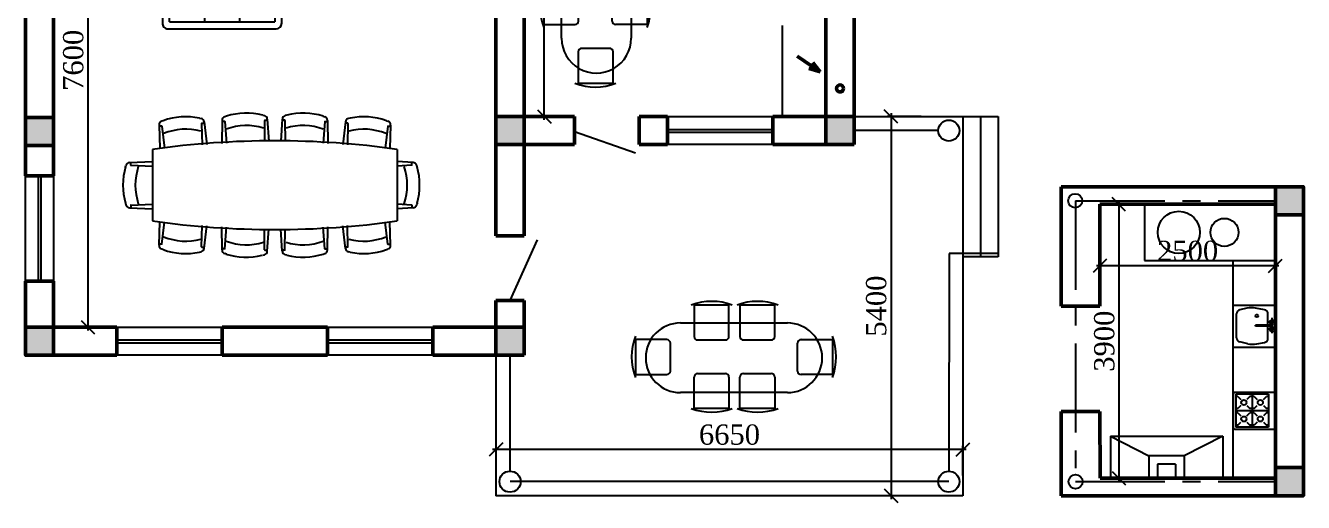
# Model space of a CAD drawing. Header units: inches. Extents: x 2870606 to 3671143, y -733551 to -473558.
# Drawn here: x 2870606 to 2888806, y -496153 to -489362 of the extents above; entities that cross this region are included whole.
import ezdxf

# ---------------------------------------------------------------- set-up
doc = ezdxf.new("R2010")
doc.units = ezdxf.units.IN
doc.header["$MEASUREMENT"] = 0
doc.linetypes.add('CENTERX2', pattern=[101.6, 63.5, -12.7, 12.7, -12.7])
doc.layers.add('Furniture', color=43, linetype='Continuous')
doc.styles.add('J~stule', font='dutch.ttf')
doc.linetypes.add('FENCELINE1', pattern='A,0.25,-0.1,[133,ltypeshp.shx,S=0.1,R=0,X=-0.1,Y=0],-0.1,1', length=1.45)
doc.dimstyles.new('J~style', dxfattribs={"dimscale": 100, "dimtxt": 2.5, "dimasz": 2, "dimexe": 0.55, "dimexo": 0.725, "dimtad": 1, "dimdec": 0, "dimdsep": 46, "dimtxsty": 'J~stule', "dimblk": 'OBLIQUE', "dimcen": 2, "dimdle": 0.5, "dimadec": 0, "dimazin": 0, "dimtfac": 1, "dimtdec": 0, "dimtmove": 0, "dimatfit": 3, "dimfxl": 1, "dimarcsym": 0})

# ---------------------------------------------------------------- blocks, each defined once
blk = doc.blocks.new('_Oblique')
at = {"color": 0, "linetype": 'ByBlock', "lineweight": -2}
blk.add_line((-0.5, -0.5), (0.5, 0.5), dxfattribs=at)
blk = doc.blocks.new('*D1018')
at = {"color": 0, "lineweight": -2, "transparency": 16777216}
for p, q in [((2877775, -485907), (2878047, -485907)), ((2877994, -490705), (2877994, -485859)), ((2877775, -490657), (2878047, -490657))]:
    blk.add_line(p, q, dxfattribs=at)
at = {"layer": 'Defpoints', "color": 0, "lineweight": 35, "transparency": 16777216}
for p in [(2877706, -485907), (2877994, -485907), (2877706, -490657)]:
    blk.add_point(p, dxfattribs=at)
at = {"color": 0, "lineweight": -2, "transparency": 16777216, "xscale": 192, "yscale": 192, "zscale": 192}
for p, rotation in [((2877994, -485907), 90), ((2877994, -490657), 270)]:
    blk.add_blockref('_Oblique', p, dxfattribs=dict(at, rotation=rotation))
at = {"color": 0, "transparency": 16777216, "insert": (2877784, -487300), "char_height": 288, "attachment_point": 5, "rotation": 90, "style": 'J~stule'}
blk.add_mtext('4750', dxfattribs=at)
blk = doc.blocks.new('FJGHJ')
at = {"linetype": 'ByBlock'}
for p, q in [((-325939, -483028), (-325962, -483035)), ((-325422, -483012), (-325399, -483018)), ((-325078, -483012), (-325101, -483018)), ((-324560, -483028), (-324538, -483035)), ((-326898, -483154), (-326889, -483489)), ((-326860, -483168), (-326897, -483171)), ((-326839, -483092), (-326861, -483100)), ((-326859, -483169), (-326823, -483482)), ((-326323, -483056), (-326299, -483061)), ((-326292, -483130), (-326285, -483434)), ((-326291, -483128), (-326254, -483126)), ((-326256, -483109), (-326219, -483429)), ((-326000, -483088), (-326005, -483415)), ((-325964, -483103), (-326001, -483104)), ((-325962, -483104), (-325939, -483411)), ((-325395, -483087), (-325399, -483387)), ((-325393, -483086), (-325356, -483085)), ((-325357, -483068), (-325334, -483385)), ((-325143, -483068), (-325166, -483385)), ((-325107, -483086), (-325144, -483085)), ((-325105, -483087), (-325101, -483387)), ((-324538, -483104), (-324561, -483411)), ((-324536, -483103), (-324499, -483104)), ((-324499, -483088), (-324495, -483415)), ((-324244, -483109), (-324281, -483429)), ((-324209, -483128), (-324246, -483126)), ((-324208, -483130), (-324215, -483434)), ((-324177, -483056), (-324201, -483061)), ((-323641, -483169), (-323677, -483482)), ((-323661, -483092), (-323639, -483100)), ((-323640, -483168), (-323603, -483171)), ((-323602, -483154), (-323611, -483489)), ((-326994, -483500), (-326994, -484519)), ((-323506, -483500), (-323506, -484519)), ((-327378, -483751), (-327371, -483728)), ((-327320, -483688), (-326994, -483673)), ((-327303, -483724), (-327303, -483687)), ((-327302, -483726), (-326994, -483739)), ((-323280, -483688), (-323506, -483673)), ((-323298, -483726), (-323506, -483739)), ((-323297, -483724), (-323297, -483687)), ((-323222, -483751), (-323229, -483728)), ((-327378, -484268), (-327371, -484291)), ((-327303, -484295), (-327303, -484328)), ((-327302, -484293), (-326994, -484280)), ((-323298, -484293), (-323506, -484280)), ((-323297, -484295), (-323297, -484328)), ((-323222, -484268), (-323229, -484291)), ((-327320, -484331), (-326994, -484346)), ((-323280, -484331), (-323506, -484346)), ((-326898, -484865), (-326889, -484530)), ((-326859, -484850), (-326823, -484537)), ((-326292, -484889), (-326285, -484585)), ((-326256, -484910), (-326219, -484590)), ((-326000, -484931), (-326005, -484604)), ((-325962, -484914), (-325939, -484608)), ((-325395, -484932), (-325399, -484632)), ((-325357, -484951), (-325334, -484634)), ((-325143, -484951), (-325166, -484634)), ((-325105, -484932), (-325101, -484632)), ((-324538, -484914), (-324561, -484608)), ((-324499, -484931), (-324495, -484604)), ((-324244, -484910), (-324281, -484590)), ((-324208, -484889), (-324215, -484585)), ((-323641, -484850), (-323677, -484537)), ((-323602, -484865), (-323611, -484530)), ((-326860, -484851), (-326897, -484848)), ((-323640, -484851), (-323601, -484848)), ((-326839, -484927), (-326861, -484919)), ((-326323, -484963), (-326299, -484958)), ((-326291, -484891), (-326254, -484893)), ((-325964, -484916), (-326002, -484915)), ((-325939, -484991), (-325962, -484984)), ((-325422, -485007), (-325399, -485001)), ((-325393, -484933), (-325356, -484934)), ((-325107, -484933), (-325144, -484934)), ((-325078, -485007), (-325101, -485001)), ((-324560, -484991), (-324538, -484984)), ((-324536, -484916), (-324499, -484915)), ((-324209, -484891), (-324246, -484893)), ((-324177, -484963), (-324201, -484958)), ((-323661, -484927), (-323639, -484919))]:
    blk.add_line(p, q, dxfattribs=at)
for centre, radius, start, end in [((-325653, -483951), 967, 76.2046, 107.2551), ((-325413, -483072), 55.9, 4.2702, 75.3099), ((-325087, -483072), 55.9, 104.6901, 175.7298), ((-324847, -483951), 967, 72.7449, 103.7954), ((-326842, -483152), 55.9, 110.4098, 181.4495), ((-326860, -483169), 1.4, 6.5302, 93.9898), ((-326516, -484003), 967, 78.4646, 109.5151), ((-326311, -483115), 55.9, 6.5302, 77.5699), ((-326291, -483130), 1.4, 93.9898, 181.4495), ((-325945, -483088), 55.9, 108.1498, 179.1895), ((-325963, -483105), 1.4, 4.2702, 91.7299), ((-325651, -484001), 841, 73.3111, 110.1486), ((-325393, -483087), 1.4, 91.7299, 179.1895), ((-325107, -483087), 1.4, 0.8105, 88.2701), ((-324849, -484001), 841, 69.8514, 106.6889), ((-324555, -483088), 55.9, 0.8105, 71.8502), ((-324536, -483105), 1.4, 88.2701, 175.7298), ((-324189, -483115), 55.9, 102.4301, 173.4698), ((-324209, -483130), 1.4, 358.5505, 86.0102), ((-323984, -484003), 967, 70.4849, 101.5354), ((-323640, -483169), 1.4, 86.0102, 173.4698), ((-323658, -483152), 55.9, 358.5505, 69.5902), ((-325250, -495910), 12532, 82.0013, 97.9987), ((-325250, -495910), 12532, 82.0013, 97.9987), ((-326513, -484053), 841, 75.5711, 112.4086), ((-323987, -484053), 841, 67.5914, 104.4289), ((-326446, -484009), 967, 164.4748, 195.5252), ((-327317, -483744), 55.9, 92.5404, 163.5801), ((-327302, -483724), 1.4, 180, 267.4596), ((-326396, -484009), 841, 161.5812, 198.4188), ((-324204, -484009), 841, 341.5812, 18.4188), ((-323298, -483724), 1.4, 272.5404, 0), ((-323283, -483744), 55.9, 16.4199, 87.4596), ((-324154, -484009), 967, 344.4748, 15.5252), ((-327317, -484275), 55.9, 196.4199, 267.4596), ((-327302, -484295), 1.4, 92.5404, 180), ((-323298, -484295), 1.4, 0, 87.4596), ((-323283, -484275), 55.9, 272.5404, 343.5801), ((-325250, -472109), 12532, 262.0013, 277.9987), ((-326513, -483966), 841, 247.5914, 284.4289), ((-325651, -484018), 841, 249.8514, 286.6889), ((-324849, -484018), 841, 253.3111, 290.1486), ((-323987, -483966), 841, 255.5711, 292.4086), ((-326842, -484866), 55.9, 178.5505, 249.5902), ((-326860, -484849), 1.4, 266.0102, 353.4698), ((-326516, -484016), 967, 250.4849, 281.5354), ((-326311, -484903), 55.9, 282.4301, 353.4698), ((-326291, -484889), 1.4, 178.5505, 266.0102), ((-325945, -484931), 55.9, 180.8105, 251.8502), ((-325963, -484914), 1.4, 268.2701, 355.7298), ((-325662, -484068), 967, 252.7449, 283.7954), ((-325413, -484947), 55.9, 284.6901, 355.7298), ((-325393, -484932), 1.4, 180.8105, 268.2701), ((-325087, -484947), 55.9, 184.2702, 255.3099), ((-325107, -484932), 1.4, 271.7299, 359.1895), ((-324847, -484068), 967, 256.2046, 287.2551), ((-324536, -484914), 1.4, 184.2702, 271.7299), ((-324555, -484931), 55.9, 288.1498, 359.1895), ((-324189, -484903), 55.9, 186.5302, 257.5699), ((-324209, -484889), 1.4, 273.9898, 1.4495), ((-323984, -484016), 967, 258.4646, 289.5151), ((-323640, -484849), 1.4, 186.5302, 273.9898), ((-323658, -484866), 55.9, 290.4098, 1.4495)]:
    blk.add_arc(centre, radius, start, end, dxfattribs=at)
blk = doc.blocks.new('Stol_6stula_1')
for p, q in [((-634, 312), (-634, 808)), ((-634, 808), (-83, 808)), ((-83, 808), (-83, 312)), ((90, 312), (90, 808)), ((90, 808), (642, 808)), ((642, 808), (642, 312)), ((-834, 558), (857, 558)), ((-1547, 271), (-1051, 271)), ((-1547, -280), (-1547, 271)), ((-995, 216), (-995, -225)), ((-138, 257), (-579, 257)), ((586, 257), (145, 257)), ((1018, 216), (1018, -225)), ((1569, 271), (1073, 271)), ((1569, -280), (1569, 271)), ((-1051, -280), (-1547, -280)), ((-634, -330), (-634, -826)), ((-138, -275), (-579, -275)), ((-83, -826), (-83, -330)), ((90, -330), (90, -826)), ((586, -275), (145, -275)), ((642, -826), (642, -330)), ((1073, -280), (1569, -280)), ((857, -544), (-834, -544)), ((-634, -826), (-83, -826)), ((90, -826), (642, -826))]:
    blk.add_line(p, q)
at = {"ltscale": 4000}
for centre, radius, start, end in [((-362, -43), 911, 69.0974, 110.9026), ((362, -43), 911, 69.0974, 110.9026), ((-834, 7), 551, 90, 270), ((857, 7), 551, 270, 90), ((-696, -8), 911, 159.0974, 200.9026), ((719, -8), 911, 339.0974, 20.9026), ((-362, 25), 911, 249.0974, 290.9026), ((362, 25), 911, 249.0974, 290.9026)]:
    blk.add_arc(centre, radius, start, end, dxfattribs=at)
for centre, start, end in [((-1051, 216), 360, 90), ((-579, 312), 180, 270), ((-138, 312), 270, 0), ((145, 312), 180, 270), ((586, 312), 270, 0), ((1073, 216), 90, 180), ((-1051, -225), 270, 360), ((-579, -330), 90, 180), ((-138, -330), 0, 90), ((145, -330), 90, 180), ((586, -330), 0, 90), ((1073, -225), 180, 270)]:
    blk.add_arc(centre, 55.1, start, end)
blk = doc.blocks.new('Divan_TOP_8')
for p, q in [((770, 0), (-770, 0)), ((-850, -80), (-850, -570)), ((750, -100), (-750, -100)), ((-750, -570), (-750, -100)), ((-250, -570), (-250, -100)), ((250, -570), (250, -100)), ((750, -100), (750, -570)), ((850, -570), (850, -80)), ((-780, -600), (-820, -600)), ((-750, -600), (-750, -570)), ((-700, -650), (-300, -650)), ((-250, -570), (-250, -600)), ((-250, -600), (-250, -570)), ((-250, -570), (-250, -600)), ((200, -650), (-200, -650)), ((250, -570), (250, -600)), ((250, -600), (250, -570)), ((250, -570), (250, -600)), ((250, -570), (250, -600)), ((250, -600), (250, -570)), ((250, -570), (250, -600)), ((700, -650), (300, -650)), ((750, -570), (750, -600)), ((780, -600), (820, -600))]:
    blk.add_line(p, q)
for centre, radius, start, end in [((-770, -80), 80, 90, 180), ((770, -80), 80, 0, 90), ((-820, -570), 30, 180, 270), ((-780, -570), 30, 270, 0), ((-700, -600), 50, 180, 270), ((-300, -600), 50, 270, 0), ((-200, -600), 50, 180, 270), ((200, -600), 50, 270, 0), ((300, -600), 50, 180, 270), ((700, -600), 50, 270, 0), ((780, -570), 30, 180, 270), ((820, -570), 30, 270, 0)]:
    blk.add_arc(centre, radius, start, end)
blk = doc.blocks.new('*D1011')
at = {"color": 0, "lineweight": -2, "transparency": 16777216}
for p, q in [((2884004, -495399), (2877258, -495399)), ((2877306, -495771), (2877306, -495346)), ((2883956, -495771), (2883956, -495346))]:
    blk.add_line(p, q, dxfattribs=at)
at = {"layer": 'Defpoints', "color": 0, "lineweight": 35, "transparency": 16777216}
for p in [(2877306, -495399), (2877306, -495841), (2883956, -495841)]:
    blk.add_point(p, dxfattribs=at)
at = {"color": 0, "lineweight": -2, "transparency": 16777216, "xscale": 192, "yscale": 192, "zscale": 192}
for p, rotation in [((2877306, -495399), 180.0000000133402), ((2883956, -495399), 1.334020893750676e-08)]:
    blk.add_blockref('_Oblique', p, dxfattribs=dict(at, rotation=rotation))
at = {"color": 0, "transparency": 16777216, "insert": (2880631, -495189), "char_height": 288, "attachment_point": 5, "rotation": 0, "style": 'J~stule'}
blk.add_mtext('6650', dxfattribs=at)
blk = doc.blocks.new('*D1019')
at = {"color": 0, "lineweight": -2, "transparency": 16777216}
for p, q in [((2883361, -490657), (2882879, -490657)), ((2882932, -490609), (2882932, -496105)), ((2883361, -496057), (2882879, -496057))]:
    blk.add_line(p, q, dxfattribs=at)
at = {"layer": 'Defpoints', "color": 0, "lineweight": 35, "transparency": 16777216}
for p in [(2883431, -490657), (2882932, -496057), (2883431, -496057)]:
    blk.add_point(p, dxfattribs=at)
at = {"color": 0, "lineweight": -2, "transparency": 16777216, "xscale": 192, "yscale": 192, "zscale": 192}
for p, rotation in [((2882932, -490657), 90), ((2882932, -496057), 270)]:
    blk.add_blockref('_Oblique', p, dxfattribs=dict(at, rotation=rotation))
at = {"color": 0, "transparency": 16777216, "insert": (2882722, -493357), "char_height": 288, "attachment_point": 5, "rotation": 90, "style": 'J~stule'}
blk.add_mtext('5400', dxfattribs=at)
blk = doc.blocks.new('*D1021')
at = {"color": 0, "lineweight": -2, "transparency": 16777216}
for p, q in [((2871627, -486057), (2871440, -486057)), ((2871492, -486009), (2871492, -493705)), ((2871623, -493657), (2871440, -493657))]:
    blk.add_line(p, q, dxfattribs=at)
at = {"layer": 'Defpoints', "color": 0, "lineweight": 35, "transparency": 16777216}
for p in [(2871696, -486057), (2871492, -493657), (2871692, -493657)]:
    blk.add_point(p, dxfattribs=at)
at = {"color": 0, "lineweight": -2, "transparency": 16777216, "xscale": 192, "yscale": 192, "zscale": 192}
for p, rotation in [((2871492, -486057), 90), ((2871492, -493657), 270)]:
    blk.add_blockref('_Oblique', p, dxfattribs=dict(at, rotation=rotation))
at = {"color": 0, "transparency": 16777216, "insert": (2871286, -489857), "char_height": 288, "attachment_point": 5, "rotation": 90, "style": 'J~stule'}
blk.add_mtext('7600', dxfattribs=at)
blk = doc.blocks.new('dty')
at = {"layer": 'Furniture'}
for p, q in [((384546, -559031), (384546, -559591)), ((385046, -559011), (384566, -559011)), ((385066, -559591), (385066, -559031)), ((384571, -559107), (384571, -559576)), ((384571, -559107), (385040, -559107)), ((384601, -559107), (384601, -559137)), ((384645, -559181), (384601, -559137)), ((384601, -559312), (384645, -559268)), ((384732, -559181), (384776, -559137)), ((384776, -559312), (384732, -559268)), ((384776, -559107), (384776, -559137)), ((384806, -559107), (384806, -559576)), ((384836, -559107), (384836, -559137)), ((384836, -559137), (384879, -559181)), ((384836, -559312), (384879, -559268)), ((384967, -559181), (385010, -559137)), ((384967, -559268), (385010, -559312)), ((385010, -559107), (385010, -559137)), ((385040, -559107), (385040, -559576)), ((384571, -559342), (385040, -559342)), ((384601, -559312), (384601, -559372)), ((384601, -559372), (384645, -559415)), ((384732, -559415), (384776, -559372)), ((384776, -559312), (384776, -559372)), ((384836, -559312), (384836, -559372)), ((384879, -559415), (384836, -559372)), ((384967, -559415), (385010, -559372)), ((385010, -559312), (385010, -559372)), ((384566, -559611), (385046, -559611)), ((384571, -559576), (385040, -559576)), ((384601, -559546), (384645, -559503)), ((384601, -559546), (384601, -559576)), ((384732, -559503), (384776, -559546)), ((384776, -559546), (384776, -559576)), ((384836, -559546), (384879, -559503)), ((384836, -559546), (384836, -559576)), ((385010, -559546), (384967, -559503)), ((385010, -559546), (385010, -559576))]:
    blk.add_line(p, q, dxfattribs=at)
for centre in [(384688, -559225), (384923, -559225), (384688, -559459), (384923, -559459)]:
    blk.add_circle(centre, 37.5, dxfattribs=at)
for centre, start, end in [((384566, -559031), 90, 180), ((385046, -559031), 0, 90), ((384566, -559591), 180, 270), ((385046, -559591), 270, 0)]:
    blk.add_arc(centre, 20, start, end, dxfattribs=at)
blk = doc.blocks.new('*D1022')
at = {"color": 0, "lineweight": -2, "transparency": 16777216}
for p, q in [((2886234, -491907), (2886124, -491907)), ((2886177, -491859), (2886177, -495855)), ((2886234, -495807), (2886124, -495807))]:
    blk.add_line(p, q, dxfattribs=at)
at = {"layer": 'Defpoints', "color": 0, "lineweight": 35, "transparency": 16777216}
for p in [(2886303, -491907), (2886177, -495807), (2886303, -495807)]:
    blk.add_point(p, dxfattribs=at)
at = {"color": 0, "lineweight": -2, "transparency": 16777216, "xscale": 192, "yscale": 192, "zscale": 192}
for p, rotation in [((2886177, -491907), 90), ((2886177, -495807), 270)]:
    blk.add_blockref('_Oblique', p, dxfattribs=dict(at, rotation=rotation))
at = {"color": 0, "transparency": 16777216, "insert": (2885970, -493857), "char_height": 288, "attachment_point": 5, "rotation": 90, "style": 'J~stule'}
blk.add_mtext('3900', dxfattribs=at)
blk = doc.blocks.new('*D1014')
at = {"color": 0, "lineweight": -2, "transparency": 16777216}
for p, q in [((2888454, -492783), (2885858, -492783)), ((2885906, -492823), (2885906, -492730)), ((2888406, -492823), (2888406, -492730))]:
    blk.add_line(p, q, dxfattribs=at)
at = {"layer": 'Defpoints', "color": 0, "lineweight": 35, "transparency": 16777216}
for p in [(2885906, -492783), (2885906, -492892), (2888406, -492892)]:
    blk.add_point(p, dxfattribs=at)
at = {"color": 0, "lineweight": -2, "transparency": 16777216, "xscale": 192, "yscale": 192, "zscale": 192}
for p, rotation in [((2885906, -492783), 180.0000000133402), ((2888406, -492783), 1.334020893750676e-08)]:
    blk.add_blockref('_Oblique', p, dxfattribs=dict(at, rotation=rotation))
at = {"color": 0, "transparency": 16777216, "insert": (2887156, -492573), "char_height": 288, "attachment_point": 5, "rotation": 0, "style": 'J~stule'}
blk.add_mtext('2500', dxfattribs=at)

msp = doc.modelspace()

# ---------------------------------------------------------------- hatches: boundary and pattern name
h = msp.add_hatch(color=256)
h.dxf.hatch_style = 1
h.paths.add_polyline_path([(2870605.64, -491070.72), (2871005.64, -491070.72), (2871005.64, -490670.72), (2870605.64, -490670.72)])
h = msp.add_hatch(color=256)
h.dxf.hatch_style = 1
h.paths.add_polyline_path([(2877305.64, -491057.37), (2877705.64, -491057.37), (2877705.64, -490657.37), (2877305.64, -490657.37)])
h = msp.add_hatch(color=256)
h.dxf.hatch_style = 1
h.paths.add_polyline_path([(2882005.64, -491057.37), (2882405.64, -491057.37), (2882405.64, -490657.37), (2882005.64, -490657.37)])
h = msp.add_hatch(color=256)
h.dxf.hatch_style = 1
h.paths.add_polyline_path([(2888405.65, -492057.38), (2888805.65, -492057.38), (2888805.65, -491657.38), (2888405.65, -491657.38)])
h = msp.add_hatch(color=256)
h.dxf.hatch_style = 1
h.paths.add_polyline_path([(2870605.64, -494057.37), (2871005.64, -494057.37), (2871005.64, -493657.37), (2870605.64, -493657.37)])
h = msp.add_hatch(color=256)
h.dxf.hatch_style = 1
h.paths.add_polyline_path([(2877705.64, -494057.37), (2877705.64, -493657.37), (2877305.64, -493657.37), (2877305.64, -494057.37)])
h = msp.add_hatch(color=256)
h.dxf.hatch_style = 1
h.paths.add_polyline_path([(2888405.64, -496057.37), (2888805.64, -496057.37), (2888805.64, -495657.37), (2888405.64, -495657.37)])

# ---------------------------------------------------------------- linework, layer by layer
at = {"color": 7, "lineweight": 50}
for p, q in [((2877305.64, -485657.37), (2877305.64, -492357.37)), ((2877705.64, -485657.37), (2877705.64, -490657.37)), ((2870605.64, -488327.27), (2870605.64, -491501.28)), ((2871005.64, -488327.27), (2871005.64, -491501.28)), ((2882005.64, -489157.56), (2882005.64, -490657.37)), ((2882405.64, -489157.56), (2882405.64, -491057.37)), ((2877705.64, -490657.37), (2878425.76, -490657.37)), ((2878425.76, -491057.37), (2878425.76, -490657.37)), ((2879345.9, -490657.37), (2879746.26, -490657.37)), ((2879345.9, -491057.37), (2879345.9, -490657.37)), ((2879746.26, -491057.37), (2879746.26, -490657.37)), ((2881246.26, -490657.37), (2882005.64, -490657.37)), ((2881246.26, -491057.37), (2881246.26, -490657.37)), ((2877705.64, -491057.37), (2878425.76, -491057.37)), ((2877705.64, -492357.37), (2877705.64, -491057.37)), ((2879746.26, -491057.37), (2879345.9, -491057.37)), ((2881246.26, -491057.37), (2882405.64, -491057.37)), ((2870605.64, -491501.28), (2871005.64, -491501.28)), ((2877705.64, -492357.37), (2877305.64, -492357.37)), ((2870605.64, -493001.28), (2870605.64, -494057.37)), ((2870605.64, -493001.28), (2871005.64, -493001.28)), ((2871005.64, -493001.28), (2871005.64, -493657.37)), ((2877705.64, -493277.37), (2877305.64, -493277.37)), ((2877305.64, -493277.37), (2877305.64, -493657.37)), ((2877705.64, -493277.37), (2877705.64, -494057.37)), ((2871005.64, -493657.37), (2871905.64, -493657.37)), ((2871905.64, -494057.37), (2871905.64, -493657.37)), ((2873405.64, -493657.37), (2874905.66, -493657.37)), ((2873405.64, -494057.37), (2873405.64, -493657.37)), ((2874905.66, -494057.37), (2874905.66, -493657.37)), ((2876405.66, -493657.37), (2877305.64, -493657.37)), ((2876405.66, -494057.37), (2876405.66, -493657.37)), ((2870605.64, -494057.37), (2871905.64, -494057.37)), ((2873405.64, -494057.37), (2874905.66, -494057.37)), ((2876405.66, -494057.37), (2877705.64, -494057.37))]:
    msp.add_line(p, q, dxfattribs=at)
for p, q in [((2881383.16, -489361.77), (2881383.21, -490657.37)), ((2879746.26, -490657.37), (2881246.26, -490657.37)), ((2879746.26, -490841.68), (2881246.26, -490841.68)), ((2878425.76, -490870.73), (2879291.66, -491174.19)), ((2879746.26, -490881.68), (2881246.26, -490881.68)), ((2881246.26, -491057.37), (2879746.26, -491057.37)), ((2870605.64, -493001.28), (2870605.64, -491501.28)), ((2870784.28, -491501.28), (2870784.28, -493001.28)), ((2870824.28, -491501.28), (2870824.28, -493001.28)), ((2871005.64, -491501.28), (2871005.64, -493001.28)), ((2886540.72, -491907.38), (2886540.72, -492707.38)), ((2877505.64, -493277.37), (2877898.29, -492414.51)), ((2886540.72, -492707.38), (2888400.39, -492707.38)), ((2887805.64, -495807.37), (2887805.64, -492707.38)), ((2888405.64, -493347.38), (2887805.64, -493347.38)), ((2888000.29, -493388.65), (2887899.01, -493410.48)), ((2888252.49, -493409.25), (2888124.75, -493388.23)), ((2888405.64, -493327.28), (2888405.64, -493957.28)), ((2888405.64, -493327.28), (2888405.64, -493957.28)), ((2887851.65, -493809.48), (2887851.65, -493469.13)), ((2888300.24, -493817.16), (2888300.24, -493467.99)), ((2888361.73, -493740.83), (2888361.73, -493522.25)), ((2871905.64, -493657.37), (2873405.64, -493657.37)), ((2874905.66, -493657.37), (2876405.66, -493657.37)), ((2888121.04, -493645.22), (2888121.04, -493629.23)), ((2888358.8, -493629.23), (2888121.04, -493629.23)), ((2888121.04, -493629.23), (2888361.73, -493629.23)), ((2888361.73, -493645.22), (2888121.04, -493645.22)), ((2888411.57, -493587.13), (2888312.01, -493587.13)), ((2888411.57, -493687.13), (2888312.01, -493687.13)), ((2871905.64, -493838.73), (2873405.64, -493838.73)), ((2871905.64, -493878.73), (2873405.64, -493878.73)), ((2874905.66, -493838.73), (2876405.66, -493838.73)), ((2874905.66, -493878.73), (2876405.66, -493878.73)), ((2888405.64, -493947.38), (2887805.64, -493947.38)), ((2888011.59, -493893.75), (2887898.34, -493867.98)), ((2888142.83, -493894.17), (2888253.18, -493875.75)), ((2873405.64, -494057.37), (2871905.64, -494057.37)), ((2876405.66, -494057.37), (2874905.66, -494057.37)), ((2886055.64, -495207.37), (2886605.64, -495487.37)), ((2887655.64, -495207.37), (2887105.64, -495487.37)), ((2887105.64, -495487.37), (2886605.64, -495487.37)), ((2886605.64, -495487.37), (2886605.64, -495807.37)), ((2887105.64, -495487.37), (2887105.64, -495807.37)), ((2886985.64, -495607.37), (2886725.64, -495607.37)), ((2886725.64, -495607.37), (2886725.64, -495807.37)), ((2886985.64, -495607.37), (2886985.64, -495807.37))]:
    msp.add_line(p, q)
at = {"lineweight": 50}
for p, q in [((2881593.39, -489798.55), (2881924.35, -490020.88)), ((2881924.35, -490020.88), (2881817.97, -489887.62)), ((2881924.35, -490020.88), (2881760.76, -489972.79)), ((2885355.57, -491657.29), (2885355.57, -493357.29)), ((2885355.57, -491657.29), (2888405.65, -491657.29)), ((2888405.64, -491657.29), (2888405.64, -496057.37)), ((2888805.64, -491657.38), (2888805.64, -496057.37)), ((2885905.57, -491907.37), (2885905.57, -493357.29)), ((2885905.57, -491907.37), (2888405.65, -491907.37)), ((2885355.57, -493357.29), (2885905.57, -493357.29)), ((2885355.19, -494857.29), (2885355.57, -496057.37)), ((2885355.19, -494857.29), (2885905.08, -494857.29)), ((2885905.08, -494857.29), (2885909.68, -495807.37)), ((2885909.68, -495807.37), (2888405.64, -495807.37)), ((2885355.57, -496057.37), (2888405.64, -496057.37))]:
    msp.add_line(p, q, dxfattribs=at)
at = {"color": 7}
for p, q in [((2882405.64, -490657.37), (2884455.65, -490657.37)), ((2883955.65, -490657.37), (2883955.65, -496057.37)), ((2884205.65, -490657.37), (2884205.65, -492657.37)), ((2884455.65, -490657.37), (2884455.65, -492657.37)), ((2884455.65, -492657.37), (2883955.65, -492657.37)), ((2877305.64, -494057.37), (2877305.64, -496057.37)), ((2886055.64, -495207.37), (2886055.64, -495807.37)), ((2886055.64, -495207.37), (2887655.64, -495207.37)), ((2887655.64, -495207.37), (2887655.64, -495807.37)), ((2883955.65, -496057.37), (2877305.64, -496057.37))]:
    msp.add_line(p, q, dxfattribs=at)
at = {"color": 7, "linetype": 'FENCELINE1', "ltscale": 18}
for p, q in [((2883605.64, -490857.34), (2882405.64, -490857.34)), ((2883757.85, -492607.37), (2883755.65, -495707.36)), ((2884455.65, -492607.37), (2883757.85, -492607.37)), ((2877505.64, -495707.37), (2877505.64, -494057.37)), ((2883605.65, -495857.36), (2877655.64, -495857.37))]:
    msp.add_line(p, q, dxfattribs=at)
at = {"color": 252, "linetype": 'CENTERX2', "ltscale": 20}
for p, q in [((2885559.69, -491857.37), (2885559.68, -495857.37)), ((2885559.69, -491857.37), (2888405.65, -491857.38)), ((2883755.65, -495857.36), (2877505.64, -495857.37)), ((2885559.68, -495857.37), (2888405.64, -495857.38)), ((2885559.68, -495857.37), (2888405.64, -495857.38))]:
    msp.add_line(p, q, dxfattribs=at)
at = {"color": 7, "lineweight": 50}
for points in [[(2871005.64, -491070.73), (2870605.64, -491070.73), (2870605.64, -490670.73), (2871005.64, -490670.73)], [(2877705.64, -491057.37), (2877305.64, -491057.37), (2877305.64, -490657.37), (2877705.64, -490657.37)], [(2882405.64, -491057.37), (2882005.64, -491057.37), (2882005.64, -490657.37), (2882405.64, -490657.37)], [(2871005.64, -494057.37), (2870605.64, -494057.37), (2870605.64, -493657.37), (2871005.64, -493657.37)], [(2877705.64, -494057.37), (2877305.64, -494057.37), (2877305.64, -493657.37), (2877705.64, -493657.37)]]:
    msp.add_lwpolyline(points, close=True, dxfattribs=at)
at = {"lineweight": 50}
for points in [[(2888405.65, -492057.38), (2888805.65, -492057.38), (2888805.65, -491657.38), (2888405.65, -491657.38)], [(2888405.64, -496057.37), (2888805.64, -496057.37), (2888805.64, -495657.37), (2888405.64, -495657.37)]]:
    msp.add_lwpolyline(points, close=True, dxfattribs=at)
msp.add_circle((2882205.64, -490257.37), 50, dxfattribs=at)
at = {"color": 7}
for centre, radius in [((2883755.64, -490857.65), 150), ((2885555.65, -491857.37), 100), ((2877505.64, -495857.37), 150), ((2883755.65, -495857.36), 150), ((2885559.76, -495857.37), 100)]:
    msp.add_circle(centre, radius, dxfattribs=at)
for centre, radius in [((2887030.39, -492307.38), 300), ((2887680.39, -492307.38), 200), ((2888141.53, -493497.15), 18.22), ((2888361.73, -493586.98), 34.1), ((2888361.73, -493687.19), 34.1)]:
    msp.add_circle(centre, radius)
for centre, radius, start, end in [((2888063.5, -493681.92), 300, 78.22013, 102.162846), ((2887911.65, -493469.13), 60, 102.162846, 180), ((2888240.24, -493467.99), 60, 0, 78.22013), ((2887911.65, -493809.48), 60, 180, 257.183199), ((2888078.14, -493601.22), 300, 257.183199, 282.451763), ((2888240.24, -493817.16), 60, 282.451763, 0)]:
    msp.add_arc(centre, radius, start, end)

# ---------------------------------------------------------------- block references
for p, xscale, yscale, zscale, rotation in [((2878729.33, -488770.26), 0.8999999999650752, 0.8999999999650752, 0.8999999999650752, 270.000000000005), ((2880704.95, -494087.04), 0.8999999999650753, 0.8999999999650753, 0.8999999999650753, 180.000000000005)]:
    msp.add_blockref('Stol_6stula_1', p, dxfattribs=dict(xscale=xscale, yscale=yscale, zscale=zscale, rotation=rotation))
for name, p, rotation in [('Divan_TOP_8', (2873403.68, -489407.65), 180.000000000005), ('dty', (3447416.39, -110041.59), 270.000000000005)]:
    msp.add_blockref(name, p, dxfattribs=dict(rotation=rotation))
msp.add_blockref('FJGHJ', (3199405.65, -7625.3))

# ---------------------------------------------------------------- dimensions: what is measured, and where the dimension line sits
dim = msp.add_linear_dim(base=(2877994.45, -485907.37), p1=(2877705.64, -490657.37), p2=(2877705.64, -485907.37), angle=270, dimstyle='J~style', override={"dimscale": 96, "dimtxt": 3})
dim.commit()
dim.dimension.update_dxf_attribs({"geometry": '*D1018', "text_midpoint": (2877994.45, -487300.4), "dimtype": 160})
for base, p1, p2, angle, picture, middle in [((2871492.46, -493657.37), (2871696.18, -486057.37), (2871692.36, -493657.37), 270, '*D1021', (2871285.56, -489857.37)), ((2882932.09, -496057.37), (2883430.64, -490657.37), (2883430.64, -496057.37), 270, '*D1019', (2882722.09, -493357.37)), ((2886176.94, -495807.37), (2886303.47, -491907.37), (2886303.47, -495807.37), 270, '*D1022', (2885970.04, -493857.37)), ((2885905.57, -492782.78), (2888405.64, -492892.35), (2885905.57, -492892.34), 180, '*D1014', (2887155.6, -492572.79)), ((2877305.64, -495399.12), (2883955.65, -495841.02), (2877305.64, -495841.02), 180, '*D1011', (2880630.64, -495189.13))]:
    dim = msp.add_linear_dim(base=base, p1=p1, p2=p2, angle=angle, dimstyle='J~style', override={"dimscale": 96, "dimtxt": 3}, dxfattribs=at)
    dim.commit()
    dim.dimension.update_dxf_attribs({"geometry": picture, "text_midpoint": middle})

doc.saveas('drawing.dxf')
